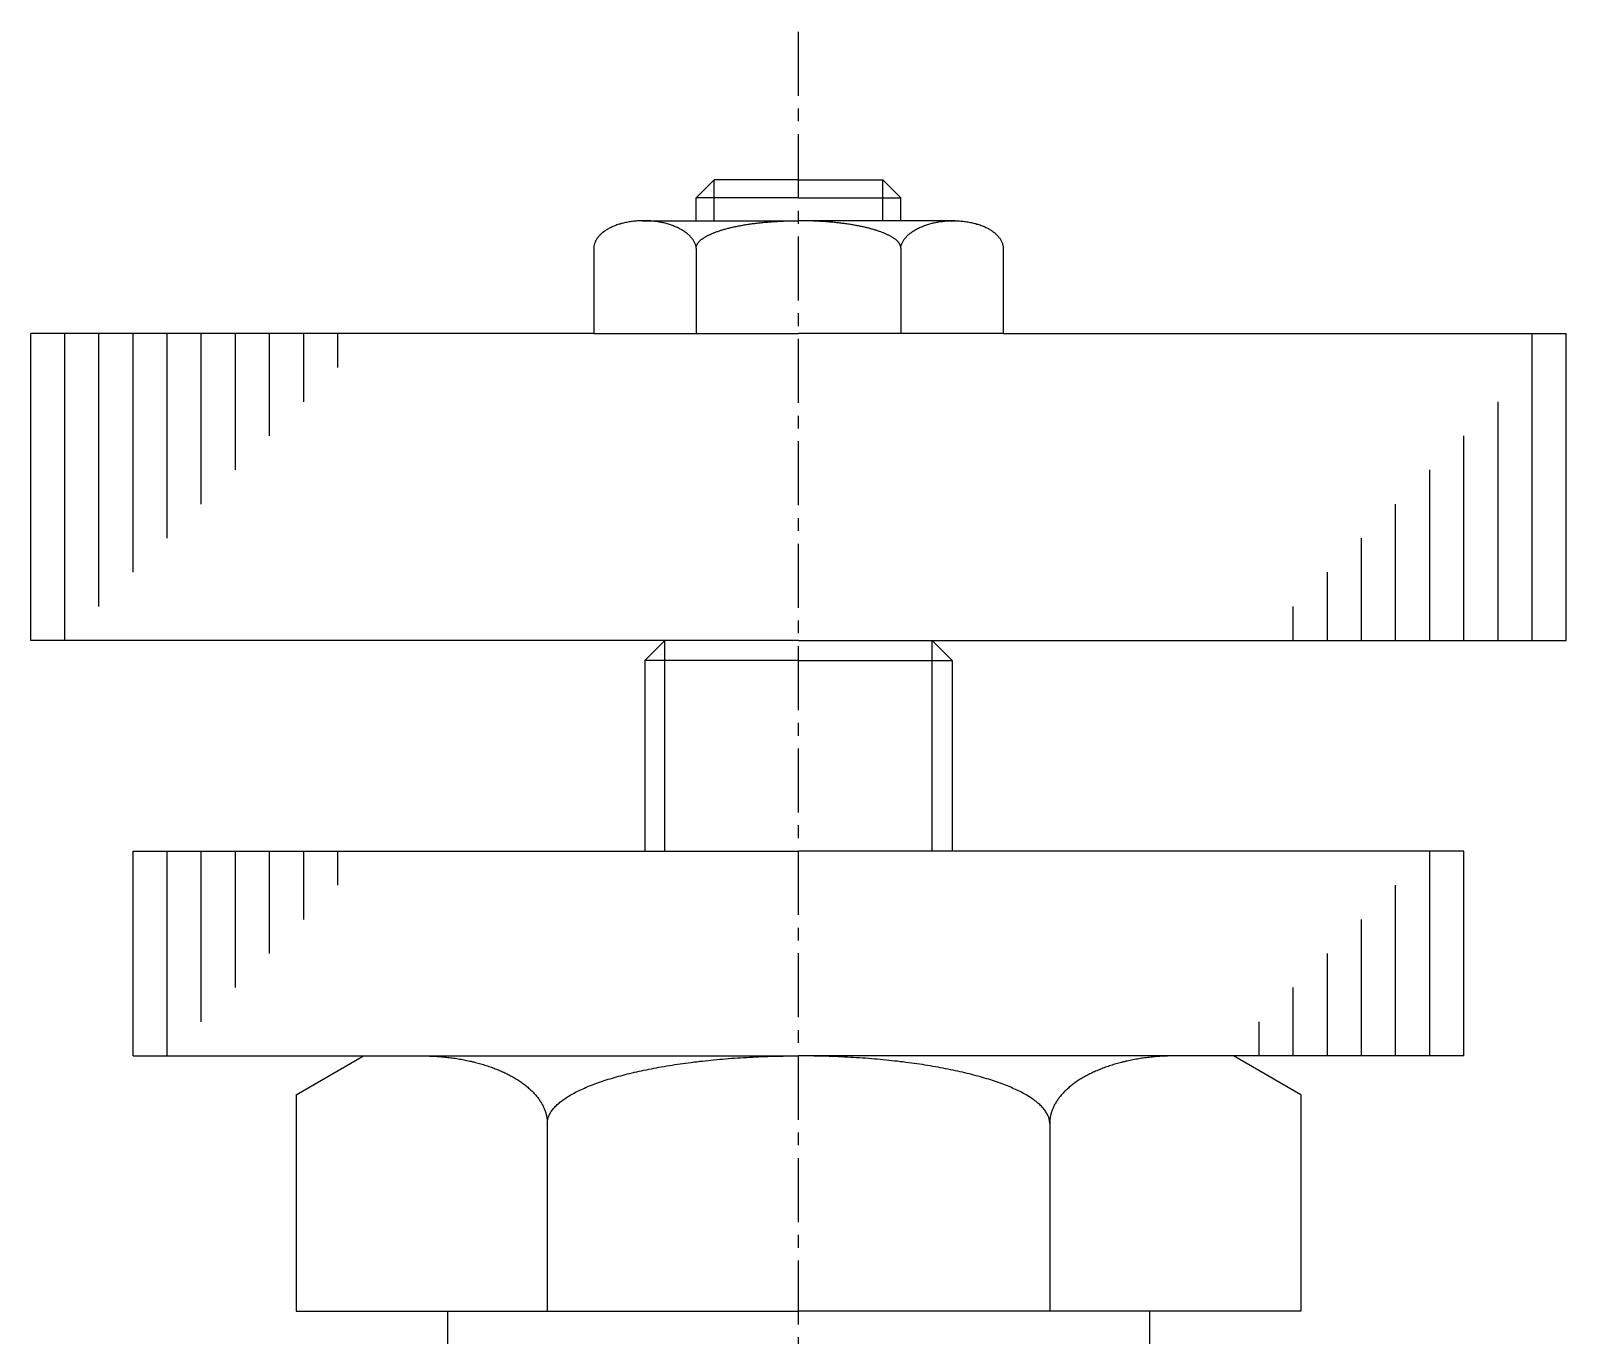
# Model space of a CAD drawing. Extents: x -17.7 to 35.2, y 109.9 to 208.7.
# Drawn here: x -3.68 to 26.32, y 183.21 to 208.69 of the extents above; entities that cross this region are included whole.
import ezdxf

# ---------------------------------------------------------------- set-up
doc = ezdxf.new("R2010")
doc.units = 0
doc.linetypes.add('CENTER', pattern=[2, 1.25, -0.25, 0.25, -0.25])
doc.layers.get('0').update_dxf_attribs({"linetype": 'CONTINUOUS'})
doc.layers.add('CENTER', color=1, linetype='CENTER')

msp = doc.modelspace()

# ---------------------------------------------------------------- linework, layer by layer
at = {"color": 7, "linetype": 'CONTINUOUS'}
for p, q in [((9.672, 205.781), (9.322, 205.431)), ((9.672, 205.781), (9.322, 205.431)), ((11.322, 205.781), (9.672, 205.781)), ((11.322, 205.781), (9.672, 205.781)), ((11.322, 205.781), (12.972, 205.781)), ((11.322, 205.781), (12.972, 205.781)), ((12.972, 205.781), (13.322, 205.431)), ((12.972, 205.781), (13.322, 205.431)), ((11.322, 205.431), (9.322, 205.431)), ((11.322, 205.431), (9.322, 205.431)), ((9.322, 204.981), (9.322, 205.431)), ((9.322, 204.981), (9.322, 205.431)), ((11.322, 205.431), (13.322, 205.431)), ((11.322, 205.431), (13.322, 205.431)), ((13.322, 204.981), (13.322, 205.431)), ((13.322, 204.981), (13.322, 205.431)), ((8.267, 204.981), (11.322, 204.981)), ((8.267, 204.981), (11.322, 204.981)), ((14.377, 204.981), (11.322, 204.981)), ((14.377, 204.981), (11.322, 204.981)), ((7.322, 204.429), (7.322, 202.781)), ((7.322, 204.429), (7.322, 202.781)), ((9.322, 204.443), (9.322, 204.469)), ((9.322, 204.443), (9.322, 204.469)), ((9.322, 204.443), (9.322, 202.781)), ((9.322, 204.443), (9.322, 202.781)), ((13.322, 204.443), (13.322, 204.469)), ((13.322, 204.443), (13.322, 204.469)), ((13.322, 204.443), (13.322, 202.781)), ((13.322, 204.443), (13.322, 202.781)), ((15.322, 204.429), (15.322, 202.781)), ((15.322, 204.429), (15.322, 202.781)), ((-3.678, 196.781), (-3.678, 202.781)), ((7.322, 202.781), (-3.678, 202.781)), ((7.322, 202.781), (11.322, 202.781)), ((15.322, 202.781), (11.322, 202.781)), ((15.322, 202.781), (26.322, 202.781)), ((26.322, 196.781), (26.322, 202.781)), ((11.322, 196.781), (-3.678, 196.781)), ((11.322, 196.781), (-3.678, 196.781)), ((8.712, 196.781), (8.322, 196.391)), ((11.322, 196.781), (8.712, 196.781)), ((11.322, 196.781), (26.322, 196.781)), ((11.322, 196.781), (26.322, 196.781)), ((11.322, 196.781), (13.932, 196.781)), ((13.932, 196.781), (14.322, 196.391)), ((8.322, 196.391), (8.322, 192.669)), ((11.322, 196.391), (8.322, 196.391)), ((11.322, 196.391), (14.322, 196.391)), ((14.322, 196.391), (14.322, 192.669)), ((-1.678, 192.669), (11.322, 192.669)), ((-1.678, 188.669), (-1.678, 192.669)), ((24.322, 192.669), (11.322, 192.669)), ((24.322, 188.669), (24.322, 192.669)), ((-1.678, 188.669), (11.322, 188.669)), ((1.507, 187.91), (2.822, 188.669)), ((24.322, 188.669), (11.322, 188.669)), ((21.137, 187.91), (19.822, 188.669)), ((1.507, 187.91), (1.507, 183.684)), ((21.137, 187.91), (21.137, 183.684)), ((6.414, 187.349), (6.414, 183.684)), ((16.229, 187.349), (16.229, 183.684)), ((1.507, 183.684), (11.322, 183.684)), ((4.464, 183.684), (4.464, 178.684)), ((21.137, 183.684), (11.322, 183.684)), ((18.179, 183.684), (18.179, 178.684))]:
    msp.add_line(p, q, dxfattribs=at)
at = {"color": 3, "linetype": 'CONTINUOUS'}
for p, q in [((9.672, 204.981), (9.672, 205.781)), ((9.672, 204.981), (9.672, 205.781)), ((12.972, 204.981), (12.972, 205.781)), ((12.972, 204.981), (12.972, 205.781)), ((-3.012, 196.781), (-3.012, 202.781)), ((-2.345, 197.447), (-2.345, 202.781)), ((-1.678, 198.114), (-1.678, 202.781)), ((-1.012, 198.781), (-1.012, 202.781)), ((-0.345, 199.447), (-0.345, 202.781)), ((0.322, 200.114), (0.322, 202.781)), ((0.322, 200.114), (0.322, 202.781)), ((0.988, 200.781), (0.988, 202.781)), ((1.655, 201.447), (1.655, 202.781)), ((2.322, 202.114), (2.322, 202.781)), ((25.655, 196.781), (25.655, 202.781)), ((24.988, 196.781), (24.988, 201.447)), ((24.322, 196.781), (24.322, 200.781)), ((23.655, 196.781), (23.655, 200.114)), ((22.988, 196.781), (22.988, 199.447)), ((22.322, 196.781), (22.322, 198.781)), ((22.322, 196.781), (22.322, 198.781)), ((21.655, 196.781), (21.655, 198.114)), ((20.988, 196.781), (20.988, 197.447)), ((8.712, 192.669), (8.712, 196.781)), ((13.932, 192.669), (13.932, 196.781)), ((-1.012, 188.669), (-1.012, 192.669)), ((-0.345, 189.336), (-0.345, 192.669)), ((0.322, 190.003), (0.322, 192.669)), ((0.988, 190.669), (0.988, 192.669)), ((1.655, 191.336), (1.655, 192.669)), ((2.322, 192.003), (2.322, 192.669)), ((23.655, 188.669), (23.655, 192.669)), ((22.988, 188.669), (22.988, 192.003)), ((22.322, 188.669), (22.322, 191.336)), ((21.655, 188.669), (21.655, 190.669)), ((20.988, 188.669), (20.988, 190.003)), ((20.322, 188.669), (20.322, 189.336))]:
    msp.add_line(p, q, dxfattribs=at)
at = {"color": 7, "linetype": 'CONTINUOUS'}
for points in [[(9.323, 204.463, 0), (9.32, 204.476, 0), (9.317, 204.489, 0), (9.313, 204.502, 0), (9.309, 204.516, 0), (9.304, 204.529, 0), (9.299, 204.542, 0), (9.293, 204.555, 0), (9.286, 204.568, 0), (9.279, 204.581, 0), (9.271, 204.593, 0), (9.263, 204.606, 0), (9.254, 204.619, 0), (9.245, 204.631, 0), (9.235, 204.643, 0), (9.225, 204.656, 0), (9.214, 204.668, 0), (9.203, 204.68, 0), (9.191, 204.691, 0), (9.179, 204.703, 0), (9.166, 204.714, 0), (9.153, 204.726, 0), (9.139, 204.737, 0), (9.125, 204.748, 0), (9.11, 204.759, 0), (9.095, 204.769, 0), (9.079, 204.779, 0), (9.063, 204.79, 0), (9.047, 204.8, 0), (9.03, 204.809, 0), (9.013, 204.819, 0), (8.995, 204.828, 0), (8.977, 204.837, 0), (8.959, 204.846, 0), (8.94, 204.855, 0), (8.921, 204.863, 0), (8.902, 204.871, 0), (8.882, 204.879, 0), (8.862, 204.886, 0), (8.842, 204.894, 0), (8.821, 204.901, 0), (8.8, 204.908, 0), (8.779, 204.914, 0), (8.757, 204.92, 0), (8.736, 204.926, 0), (8.714, 204.932, 0), (8.691, 204.937, 0), (8.669, 204.942, 0), (8.646, 204.947, 0), (8.624, 204.951, 0), (8.601, 204.956, 0), (8.578, 204.959, 0), (8.554, 204.963, 0), (8.531, 204.966, 0), (8.508, 204.969, 0), (8.484, 204.972, 0), (8.46, 204.974, 0), (8.437, 204.976, 0), (8.413, 204.978, 0), (8.389, 204.979, 0), (8.365, 204.98, 0), (8.341, 204.981, 0), (8.317, 204.981, 0), (8.293, 204.981, 0), (8.269, 204.981, 0), (8.245, 204.981, 0), (8.222, 204.98, 0), (8.198, 204.979, 0), (8.174, 204.977, 0), (8.15, 204.975, 0), (8.127, 204.973, 0), (8.104, 204.971, 0), (8.08, 204.968, 0), (8.057, 204.965, 0), (8.034, 204.961, 0), (8.011, 204.958, 0), (7.989, 204.954, 0), (7.966, 204.949, 0), (7.944, 204.945, 0), (7.922, 204.94, 0), (7.9, 204.935, 0), (7.879, 204.929, 0), (7.857, 204.924, 0), (7.836, 204.917, 0), (7.815, 204.911, 0), (7.795, 204.905, 0), (7.775, 204.898, 0), (7.755, 204.89, 0), (7.735, 204.883, 0), (7.716, 204.875, 0), (7.697, 204.867, 0), (7.679, 204.859, 0), (7.661, 204.851, 0), (7.643, 204.842, 0), (7.626, 204.833, 0), (7.609, 204.824, 0), (7.592, 204.815, 0), (7.576, 204.805, 0), (7.56, 204.795, 0), (7.545, 204.785, 0), (7.53, 204.775, 0), (7.516, 204.764, 0), (7.502, 204.754, 0), (7.488, 204.743, 0), (7.475, 204.732, 0), (7.463, 204.721, 0), (7.451, 204.709, 0), (7.439, 204.698, 0), (7.428, 204.686, 0), (7.418, 204.674, 0), (7.408, 204.662, 0), (7.398, 204.65, 0), (7.39, 204.638, 0), (7.381, 204.625, 0), (7.373, 204.613, 0), (7.366, 204.6, 0), (7.359, 204.588, 0), (7.353, 204.575, 0), (7.347, 204.562, 0), (7.342, 204.549, 0), (7.338, 204.536, 0), (7.334, 204.523, 0), (7.33, 204.51, 0), (7.327, 204.496, 0), (7.325, 204.483, 0), (7.323, 204.47, 0), (7.322, 204.457, 0), (7.322, 204.443, 0), (7.322, 204.43, 0)], [(9.323, 204.463, 0), (9.32, 204.476, 0), (9.317, 204.489, 0), (9.313, 204.502, 0), (9.309, 204.516, 0), (9.304, 204.529, 0), (9.299, 204.542, 0), (9.293, 204.555, 0), (9.286, 204.568, 0), (9.279, 204.581, 0), (9.271, 204.593, 0), (9.263, 204.606, 0), (9.254, 204.619, 0), (9.245, 204.631, 0), (9.235, 204.643, 0), (9.225, 204.656, 0), (9.214, 204.668, 0), (9.203, 204.68, 0), (9.191, 204.691, 0), (9.179, 204.703, 0), (9.166, 204.714, 0), (9.153, 204.726, 0), (9.139, 204.737, 0), (9.125, 204.748, 0), (9.11, 204.759, 0), (9.095, 204.769, 0), (9.079, 204.779, 0), (9.063, 204.79, 0), (9.047, 204.8, 0), (9.03, 204.809, 0), (9.013, 204.819, 0), (8.995, 204.828, 0), (8.977, 204.837, 0), (8.959, 204.846, 0), (8.94, 204.855, 0), (8.921, 204.863, 0), (8.902, 204.871, 0), (8.882, 204.879, 0), (8.862, 204.886, 0), (8.842, 204.894, 0), (8.821, 204.901, 0), (8.8, 204.908, 0), (8.779, 204.914, 0), (8.757, 204.92, 0), (8.736, 204.926, 0), (8.714, 204.932, 0), (8.691, 204.937, 0), (8.669, 204.942, 0), (8.646, 204.947, 0), (8.624, 204.951, 0), (8.601, 204.956, 0), (8.578, 204.959, 0), (8.554, 204.963, 0), (8.531, 204.966, 0), (8.508, 204.969, 0), (8.484, 204.972, 0), (8.46, 204.974, 0), (8.437, 204.976, 0), (8.413, 204.978, 0), (8.389, 204.979, 0), (8.365, 204.98, 0), (8.341, 204.981, 0), (8.317, 204.981, 0), (8.293, 204.981, 0), (8.269, 204.981, 0), (8.245, 204.981, 0), (8.222, 204.98, 0), (8.198, 204.979, 0), (8.174, 204.977, 0), (8.15, 204.975, 0), (8.127, 204.973, 0), (8.104, 204.971, 0), (8.08, 204.968, 0), (8.057, 204.965, 0), (8.034, 204.961, 0), (8.011, 204.958, 0), (7.989, 204.954, 0), (7.966, 204.949, 0), (7.944, 204.945, 0), (7.922, 204.94, 0), (7.9, 204.935, 0), (7.879, 204.929, 0), (7.857, 204.924, 0), (7.836, 204.917, 0), (7.815, 204.911, 0), (7.795, 204.905, 0), (7.775, 204.898, 0), (7.755, 204.89, 0), (7.735, 204.883, 0), (7.716, 204.875, 0), (7.697, 204.867, 0), (7.679, 204.859, 0), (7.661, 204.851, 0), (7.643, 204.842, 0), (7.626, 204.833, 0), (7.609, 204.824, 0), (7.592, 204.815, 0), (7.576, 204.805, 0), (7.56, 204.795, 0), (7.545, 204.785, 0), (7.53, 204.775, 0), (7.516, 204.764, 0), (7.502, 204.754, 0), (7.488, 204.743, 0), (7.475, 204.732, 0), (7.463, 204.721, 0), (7.451, 204.709, 0), (7.439, 204.698, 0), (7.428, 204.686, 0), (7.418, 204.674, 0), (7.408, 204.662, 0), (7.398, 204.65, 0), (7.39, 204.638, 0), (7.381, 204.625, 0), (7.373, 204.613, 0), (7.366, 204.6, 0), (7.359, 204.588, 0), (7.353, 204.575, 0), (7.347, 204.562, 0), (7.342, 204.549, 0), (7.338, 204.536, 0), (7.334, 204.523, 0), (7.33, 204.51, 0), (7.327, 204.496, 0), (7.325, 204.483, 0), (7.323, 204.47, 0), (7.322, 204.457, 0), (7.322, 204.443, 0), (7.322, 204.43, 0)], [(9.322, 204.443, 0), (9.322, 204.45, 0), (9.322, 204.456, 0), (9.323, 204.463, 0), (9.324, 204.469, 0), (9.325, 204.476, 0), (9.327, 204.483, 0), (9.329, 204.489, 0), (9.331, 204.496, 0), (9.334, 204.502, 0), (9.337, 204.509, 0), (9.34, 204.515, 0), (9.343, 204.522, 0), (9.347, 204.529, 0), (9.351, 204.535, 0), (9.355, 204.542, 0), (9.36, 204.548, 0), (9.365, 204.554, 0), (9.37, 204.561, 0), (9.376, 204.567, 0), (9.382, 204.574, 0), (9.388, 204.58, 0), (9.394, 204.587, 0), (9.401, 204.593, 0), (9.408, 204.599, 0), (9.415, 204.606, 0), (9.423, 204.612, 0), (9.43, 204.618, 0), (9.439, 204.624, 0), (9.447, 204.631, 0), (9.456, 204.637, 0), (9.465, 204.643, 0), (9.474, 204.649, 0), (9.483, 204.655, 0), (9.493, 204.661, 0), (9.503, 204.667, 0), (9.514, 204.673, 0), (9.524, 204.679, 0), (9.535, 204.685, 0), (9.546, 204.691, 0), (9.558, 204.697, 0), (9.57, 204.702, 0), (9.582, 204.708, 0), (9.594, 204.714, 0), (9.606, 204.72, 0), (9.619, 204.725, 0), (9.632, 204.731, 0), (9.645, 204.736, 0), (9.659, 204.742, 0), (9.672, 204.747, 0), (9.687, 204.753, 0), (9.701, 204.758, 0), (9.715, 204.764, 0), (9.73, 204.769, 0), (9.745, 204.774, 0), (9.76, 204.779, 0), (9.776, 204.784, 0), (9.791, 204.789, 0), (9.807, 204.795, 0), (9.823, 204.799, 0), (9.84, 204.804, 0), (9.856, 204.809, 0), (9.873, 204.814, 0), (9.89, 204.819, 0), (9.907, 204.824, 0), (9.925, 204.828, 0), (9.943, 204.833, 0), (9.96, 204.837, 0), (9.979, 204.842, 0), (9.997, 204.846, 0), (10.015, 204.85, 0), (10.034, 204.855, 0), (10.053, 204.859, 0), (10.072, 204.863, 0), (10.091, 204.867, 0), (10.111, 204.871, 0), (10.13, 204.875, 0), (10.15, 204.879, 0), (10.17, 204.883, 0), (10.19, 204.887, 0), (10.211, 204.89, 0), (10.231, 204.894, 0), (10.252, 204.898, 0), (10.272, 204.901, 0), (10.293, 204.905, 0), (10.315, 204.908, 0), (10.336, 204.911, 0), (10.357, 204.914, 0), (10.379, 204.918, 0), (10.401, 204.921, 0), (10.422, 204.924, 0), (10.444, 204.927, 0), (10.467, 204.929, 0), (10.489, 204.932, 0), (10.511, 204.935, 0), (10.534, 204.938, 0), (10.556, 204.94, 0), (10.579, 204.943, 0), (10.602, 204.945, 0), (10.625, 204.947, 0), (10.648, 204.95, 0), (10.671, 204.952, 0), (10.694, 204.954, 0), (10.718, 204.956, 0), (10.741, 204.958, 0), (10.765, 204.96, 0), (10.788, 204.962, 0), (10.812, 204.963, 0), (10.836, 204.965, 0), (10.86, 204.967, 0), (10.883, 204.968, 0), (10.907, 204.969, 0), (10.931, 204.971, 0), (10.956, 204.972, 0), (10.98, 204.973, 0), (11.004, 204.974, 0), (11.028, 204.975, 0), (11.053, 204.976, 0), (11.077, 204.977, 0), (11.101, 204.978, 0), (11.126, 204.979, 0), (11.15, 204.979, 0), (11.175, 204.98, 0), (11.199, 204.98, 0), (11.224, 204.98, 0), (11.248, 204.981, 0), (11.273, 204.981, 0), (11.297, 204.981, 0), (11.322, 204.981, 0)], [(9.322, 204.443, 0), (9.322, 204.45, 0), (9.322, 204.456, 0), (9.323, 204.463, 0), (9.324, 204.469, 0), (9.325, 204.476, 0), (9.327, 204.483, 0), (9.329, 204.489, 0), (9.331, 204.496, 0), (9.334, 204.502, 0), (9.337, 204.509, 0), (9.34, 204.515, 0), (9.343, 204.522, 0), (9.347, 204.529, 0), (9.351, 204.535, 0), (9.355, 204.542, 0), (9.36, 204.548, 0), (9.365, 204.554, 0), (9.37, 204.561, 0), (9.376, 204.567, 0), (9.382, 204.574, 0), (9.388, 204.58, 0), (9.394, 204.587, 0), (9.401, 204.593, 0), (9.408, 204.599, 0), (9.415, 204.606, 0), (9.423, 204.612, 0), (9.43, 204.618, 0), (9.439, 204.624, 0), (9.447, 204.631, 0), (9.456, 204.637, 0), (9.465, 204.643, 0), (9.474, 204.649, 0), (9.483, 204.655, 0), (9.493, 204.661, 0), (9.503, 204.667, 0), (9.514, 204.673, 0), (9.524, 204.679, 0), (9.535, 204.685, 0), (9.546, 204.691, 0), (9.558, 204.697, 0), (9.57, 204.702, 0), (9.582, 204.708, 0), (9.594, 204.714, 0), (9.606, 204.72, 0), (9.619, 204.725, 0), (9.632, 204.731, 0), (9.645, 204.736, 0), (9.659, 204.742, 0), (9.672, 204.747, 0), (9.687, 204.753, 0), (9.701, 204.758, 0), (9.715, 204.764, 0), (9.73, 204.769, 0), (9.745, 204.774, 0), (9.76, 204.779, 0), (9.776, 204.784, 0), (9.791, 204.789, 0), (9.807, 204.795, 0), (9.823, 204.799, 0), (9.84, 204.804, 0), (9.856, 204.809, 0), (9.873, 204.814, 0), (9.89, 204.819, 0), (9.907, 204.824, 0), (9.925, 204.828, 0), (9.943, 204.833, 0), (9.96, 204.837, 0), (9.979, 204.842, 0), (9.997, 204.846, 0), (10.015, 204.85, 0), (10.034, 204.855, 0), (10.053, 204.859, 0), (10.072, 204.863, 0), (10.091, 204.867, 0), (10.111, 204.871, 0), (10.13, 204.875, 0), (10.15, 204.879, 0), (10.17, 204.883, 0), (10.19, 204.887, 0), (10.211, 204.89, 0), (10.231, 204.894, 0), (10.252, 204.898, 0), (10.272, 204.901, 0), (10.293, 204.905, 0), (10.315, 204.908, 0), (10.336, 204.911, 0), (10.357, 204.914, 0), (10.379, 204.918, 0), (10.401, 204.921, 0), (10.422, 204.924, 0), (10.444, 204.927, 0), (10.467, 204.929, 0), (10.489, 204.932, 0), (10.511, 204.935, 0), (10.534, 204.938, 0), (10.556, 204.94, 0), (10.579, 204.943, 0), (10.602, 204.945, 0), (10.625, 204.947, 0), (10.648, 204.95, 0), (10.671, 204.952, 0), (10.694, 204.954, 0), (10.718, 204.956, 0), (10.741, 204.958, 0), (10.765, 204.96, 0), (10.788, 204.962, 0), (10.812, 204.963, 0), (10.836, 204.965, 0), (10.86, 204.967, 0), (10.883, 204.968, 0), (10.907, 204.969, 0), (10.931, 204.971, 0), (10.956, 204.972, 0), (10.98, 204.973, 0), (11.004, 204.974, 0), (11.028, 204.975, 0), (11.053, 204.976, 0), (11.077, 204.977, 0), (11.101, 204.978, 0), (11.126, 204.979, 0), (11.15, 204.979, 0), (11.175, 204.98, 0), (11.199, 204.98, 0), (11.224, 204.98, 0), (11.248, 204.981, 0), (11.273, 204.981, 0), (11.297, 204.981, 0), (11.322, 204.981, 0)], [(13.322, 204.443, 0), (13.322, 204.45, 0), (13.321, 204.456, 0), (13.32, 204.463, 0), (13.319, 204.469, 0), (13.318, 204.476, 0), (13.316, 204.483, 0), (13.314, 204.489, 0), (13.312, 204.496, 0), (13.309, 204.502, 0), (13.307, 204.509, 0), (13.303, 204.515, 0), (13.3, 204.522, 0), (13.296, 204.529, 0), (13.292, 204.535, 0), (13.288, 204.542, 0), (13.283, 204.548, 0), (13.278, 204.554, 0), (13.273, 204.561, 0), (13.268, 204.567, 0), (13.262, 204.574, 0), (13.256, 204.58, 0), (13.249, 204.587, 0), (13.243, 204.593, 0), (13.236, 204.599, 0), (13.228, 204.606, 0), (13.221, 204.612, 0), (13.213, 204.618, 0), (13.205, 204.624, 0), (13.196, 204.631, 0), (13.188, 204.637, 0), (13.179, 204.643, 0), (13.169, 204.649, 0), (13.16, 204.655, 0), (13.15, 204.661, 0), (13.14, 204.667, 0), (13.13, 204.673, 0), (13.119, 204.679, 0), (13.108, 204.685, 0), (13.097, 204.691, 0), (13.086, 204.697, 0), (13.074, 204.702, 0), (13.062, 204.708, 0), (13.05, 204.714, 0), (13.037, 204.72, 0), (13.024, 204.725, 0), (13.011, 204.731, 0), (12.998, 204.736, 0), (12.985, 204.742, 0), (12.971, 204.747, 0), (12.957, 204.753, 0), (12.943, 204.758, 0), (12.928, 204.764, 0), (12.913, 204.769, 0), (12.898, 204.774, 0), (12.883, 204.779, 0), (12.868, 204.784, 0), (12.852, 204.789, 0), (12.836, 204.795, 0), (12.82, 204.799, 0), (12.804, 204.804, 0), (12.787, 204.809, 0), (12.77, 204.814, 0), (12.753, 204.819, 0), (12.736, 204.824, 0), (12.718, 204.828, 0), (12.701, 204.833, 0), (12.683, 204.837, 0), (12.665, 204.842, 0), (12.647, 204.846, 0), (12.628, 204.85, 0), (12.609, 204.855, 0), (12.59, 204.859, 0), (12.571, 204.863, 0), (12.552, 204.867, 0), (12.533, 204.871, 0), (12.513, 204.875, 0), (12.493, 204.879, 0), (12.473, 204.883, 0), (12.453, 204.887, 0), (12.433, 204.89, 0), (12.412, 204.894, 0), (12.392, 204.898, 0), (12.371, 204.901, 0), (12.35, 204.905, 0), (12.329, 204.908, 0), (12.307, 204.911, 0), (12.286, 204.914, 0), (12.264, 204.918, 0), (12.243, 204.921, 0), (12.221, 204.924, 0), (12.199, 204.927, 0), (12.177, 204.929, 0), (12.155, 204.932, 0), (12.132, 204.935, 0), (12.11, 204.938, 0), (12.087, 204.94, 0), (12.064, 204.943, 0), (12.041, 204.945, 0), (12.019, 204.947, 0), (11.995, 204.95, 0), (11.972, 204.952, 0), (11.949, 204.954, 0), (11.926, 204.956, 0), (11.902, 204.958, 0), (11.879, 204.96, 0), (11.855, 204.962, 0), (11.831, 204.963, 0), (11.808, 204.965, 0), (11.784, 204.967, 0), (11.76, 204.968, 0), (11.736, 204.969, 0), (11.712, 204.971, 0), (11.688, 204.972, 0), (11.664, 204.973, 0), (11.639, 204.974, 0), (11.615, 204.975, 0), (11.591, 204.976, 0), (11.566, 204.977, 0), (11.542, 204.978, 0), (11.518, 204.979, 0), (11.493, 204.979, 0), (11.469, 204.98, 0), (11.444, 204.98, 0), (11.42, 204.98, 0), (11.395, 204.981, 0), (11.371, 204.981, 0), (11.346, 204.981, 0), (11.322, 204.981, 0)], [(13.322, 204.443, 0), (13.322, 204.45, 0), (13.321, 204.456, 0), (13.32, 204.463, 0), (13.319, 204.469, 0), (13.318, 204.476, 0), (13.316, 204.483, 0), (13.314, 204.489, 0), (13.312, 204.496, 0), (13.309, 204.502, 0), (13.307, 204.509, 0), (13.303, 204.515, 0), (13.3, 204.522, 0), (13.296, 204.529, 0), (13.292, 204.535, 0), (13.288, 204.542, 0), (13.283, 204.548, 0), (13.278, 204.554, 0), (13.273, 204.561, 0), (13.268, 204.567, 0), (13.262, 204.574, 0), (13.256, 204.58, 0), (13.249, 204.587, 0), (13.243, 204.593, 0), (13.236, 204.599, 0), (13.228, 204.606, 0), (13.221, 204.612, 0), (13.213, 204.618, 0), (13.205, 204.624, 0), (13.196, 204.631, 0), (13.188, 204.637, 0), (13.179, 204.643, 0), (13.169, 204.649, 0), (13.16, 204.655, 0), (13.15, 204.661, 0), (13.14, 204.667, 0), (13.13, 204.673, 0), (13.119, 204.679, 0), (13.108, 204.685, 0), (13.097, 204.691, 0), (13.086, 204.697, 0), (13.074, 204.702, 0), (13.062, 204.708, 0), (13.05, 204.714, 0), (13.037, 204.72, 0), (13.024, 204.725, 0), (13.011, 204.731, 0), (12.998, 204.736, 0), (12.985, 204.742, 0), (12.971, 204.747, 0), (12.957, 204.753, 0), (12.943, 204.758, 0), (12.928, 204.764, 0), (12.913, 204.769, 0), (12.898, 204.774, 0), (12.883, 204.779, 0), (12.868, 204.784, 0), (12.852, 204.789, 0), (12.836, 204.795, 0), (12.82, 204.799, 0), (12.804, 204.804, 0), (12.787, 204.809, 0), (12.77, 204.814, 0), (12.753, 204.819, 0), (12.736, 204.824, 0), (12.718, 204.828, 0), (12.701, 204.833, 0), (12.683, 204.837, 0), (12.665, 204.842, 0), (12.647, 204.846, 0), (12.628, 204.85, 0), (12.609, 204.855, 0), (12.59, 204.859, 0), (12.571, 204.863, 0), (12.552, 204.867, 0), (12.533, 204.871, 0), (12.513, 204.875, 0), (12.493, 204.879, 0), (12.473, 204.883, 0), (12.453, 204.887, 0), (12.433, 204.89, 0), (12.412, 204.894, 0), (12.392, 204.898, 0), (12.371, 204.901, 0), (12.35, 204.905, 0), (12.329, 204.908, 0), (12.307, 204.911, 0), (12.286, 204.914, 0), (12.264, 204.918, 0), (12.243, 204.921, 0), (12.221, 204.924, 0), (12.199, 204.927, 0), (12.177, 204.929, 0), (12.155, 204.932, 0), (12.132, 204.935, 0), (12.11, 204.938, 0), (12.087, 204.94, 0), (12.064, 204.943, 0), (12.041, 204.945, 0), (12.019, 204.947, 0), (11.995, 204.95, 0), (11.972, 204.952, 0), (11.949, 204.954, 0), (11.926, 204.956, 0), (11.902, 204.958, 0), (11.879, 204.96, 0), (11.855, 204.962, 0), (11.831, 204.963, 0), (11.808, 204.965, 0), (11.784, 204.967, 0), (11.76, 204.968, 0), (11.736, 204.969, 0), (11.712, 204.971, 0), (11.688, 204.972, 0), (11.664, 204.973, 0), (11.639, 204.974, 0), (11.615, 204.975, 0), (11.591, 204.976, 0), (11.566, 204.977, 0), (11.542, 204.978, 0), (11.518, 204.979, 0), (11.493, 204.979, 0), (11.469, 204.98, 0), (11.444, 204.98, 0), (11.42, 204.98, 0), (11.395, 204.981, 0), (11.371, 204.981, 0), (11.346, 204.981, 0), (11.322, 204.981, 0)], [(13.32, 204.463, 0), (13.323, 204.476, 0), (13.326, 204.489, 0), (13.33, 204.502, 0), (13.334, 204.516, 0), (13.339, 204.529, 0), (13.345, 204.542, 0), (13.351, 204.555, 0), (13.357, 204.568, 0), (13.364, 204.581, 0), (13.372, 204.593, 0), (13.38, 204.606, 0), (13.389, 204.619, 0), (13.398, 204.631, 0), (13.408, 204.643, 0), (13.418, 204.656, 0), (13.429, 204.668, 0), (13.44, 204.68, 0), (13.452, 204.691, 0), (13.465, 204.703, 0), (13.477, 204.714, 0), (13.491, 204.726, 0), (13.504, 204.737, 0), (13.519, 204.748, 0), (13.533, 204.759, 0), (13.548, 204.769, 0), (13.564, 204.779, 0), (13.58, 204.79, 0), (13.596, 204.8, 0), (13.613, 204.809, 0), (13.63, 204.819, 0), (13.648, 204.828, 0), (13.666, 204.837, 0), (13.684, 204.846, 0), (13.703, 204.855, 0), (13.722, 204.863, 0), (13.742, 204.871, 0), (13.761, 204.879, 0), (13.781, 204.886, 0), (13.802, 204.894, 0), (13.822, 204.901, 0), (13.843, 204.908, 0), (13.865, 204.914, 0), (13.886, 204.92, 0), (13.908, 204.926, 0), (13.93, 204.932, 0), (13.952, 204.937, 0), (13.974, 204.942, 0), (13.997, 204.947, 0), (14.02, 204.951, 0), (14.043, 204.956, 0), (14.066, 204.959, 0), (14.089, 204.963, 0), (14.112, 204.966, 0), (14.136, 204.969, 0), (14.159, 204.972, 0), (14.183, 204.974, 0), (14.207, 204.976, 0), (14.231, 204.978, 0), (14.254, 204.979, 0), (14.278, 204.98, 0), (14.302, 204.981, 0), (14.326, 204.981, 0), (14.35, 204.981, 0), (14.374, 204.981, 0), (14.398, 204.981, 0), (14.422, 204.98, 0), (14.446, 204.979, 0), (14.469, 204.977, 0), (14.493, 204.975, 0), (14.516, 204.973, 0), (14.54, 204.971, 0), (14.563, 204.968, 0), (14.586, 204.965, 0), (14.609, 204.961, 0), (14.632, 204.958, 0), (14.655, 204.954, 0), (14.677, 204.949, 0), (14.699, 204.945, 0), (14.721, 204.94, 0), (14.743, 204.935, 0), (14.765, 204.929, 0), (14.786, 204.924, 0), (14.807, 204.917, 0), (14.828, 204.911, 0), (14.848, 204.905, 0), (14.869, 204.898, 0), (14.888, 204.89, 0), (14.908, 204.883, 0), (14.927, 204.875, 0), (14.946, 204.867, 0), (14.965, 204.859, 0), (14.983, 204.851, 0), (15, 204.842, 0), (15.018, 204.833, 0), (15.035, 204.824, 0), (15.051, 204.815, 0), (15.067, 204.805, 0), (15.083, 204.795, 0), (15.098, 204.785, 0), (15.113, 204.775, 0), (15.128, 204.764, 0), (15.142, 204.754, 0), (15.155, 204.743, 0), (15.168, 204.732, 0), (15.18, 204.721, 0), (15.192, 204.709, 0), (15.204, 204.698, 0), (15.215, 204.686, 0), (15.225, 204.674, 0), (15.235, 204.662, 0), (15.245, 204.65, 0), (15.254, 204.638, 0), (15.262, 204.625, 0), (15.27, 204.613, 0), (15.277, 204.6, 0), (15.284, 204.588, 0), (15.29, 204.575, 0), (15.296, 204.562, 0), (15.301, 204.549, 0), (15.306, 204.536, 0), (15.31, 204.523, 0), (15.313, 204.51, 0), (15.316, 204.496, 0), (15.318, 204.483, 0), (15.32, 204.47, 0), (15.321, 204.457, 0), (15.322, 204.443, 0), (15.322, 204.43, 0)], [(13.32, 204.463, 0), (13.323, 204.476, 0), (13.326, 204.489, 0), (13.33, 204.502, 0), (13.334, 204.516, 0), (13.339, 204.529, 0), (13.345, 204.542, 0), (13.351, 204.555, 0), (13.357, 204.568, 0), (13.364, 204.581, 0), (13.372, 204.593, 0), (13.38, 204.606, 0), (13.389, 204.619, 0), (13.398, 204.631, 0), (13.408, 204.643, 0), (13.418, 204.656, 0), (13.429, 204.668, 0), (13.44, 204.68, 0), (13.452, 204.691, 0), (13.465, 204.703, 0), (13.477, 204.714, 0), (13.491, 204.726, 0), (13.504, 204.737, 0), (13.519, 204.748, 0), (13.533, 204.759, 0), (13.548, 204.769, 0), (13.564, 204.779, 0), (13.58, 204.79, 0), (13.596, 204.8, 0), (13.613, 204.809, 0), (13.63, 204.819, 0), (13.648, 204.828, 0), (13.666, 204.837, 0), (13.684, 204.846, 0), (13.703, 204.855, 0), (13.722, 204.863, 0), (13.742, 204.871, 0), (13.761, 204.879, 0), (13.781, 204.886, 0), (13.802, 204.894, 0), (13.822, 204.901, 0), (13.843, 204.908, 0), (13.865, 204.914, 0), (13.886, 204.92, 0), (13.908, 204.926, 0), (13.93, 204.932, 0), (13.952, 204.937, 0), (13.974, 204.942, 0), (13.997, 204.947, 0), (14.02, 204.951, 0), (14.043, 204.956, 0), (14.066, 204.959, 0), (14.089, 204.963, 0), (14.112, 204.966, 0), (14.136, 204.969, 0), (14.159, 204.972, 0), (14.183, 204.974, 0), (14.207, 204.976, 0), (14.231, 204.978, 0), (14.254, 204.979, 0), (14.278, 204.98, 0), (14.302, 204.981, 0), (14.326, 204.981, 0), (14.35, 204.981, 0), (14.374, 204.981, 0), (14.398, 204.981, 0), (14.422, 204.98, 0), (14.446, 204.979, 0), (14.469, 204.977, 0), (14.493, 204.975, 0), (14.516, 204.973, 0), (14.54, 204.971, 0), (14.563, 204.968, 0), (14.586, 204.965, 0), (14.609, 204.961, 0), (14.632, 204.958, 0), (14.655, 204.954, 0), (14.677, 204.949, 0), (14.699, 204.945, 0), (14.721, 204.94, 0), (14.743, 204.935, 0), (14.765, 204.929, 0), (14.786, 204.924, 0), (14.807, 204.917, 0), (14.828, 204.911, 0), (14.848, 204.905, 0), (14.869, 204.898, 0), (14.888, 204.89, 0), (14.908, 204.883, 0), (14.927, 204.875, 0), (14.946, 204.867, 0), (14.965, 204.859, 0), (14.983, 204.851, 0), (15, 204.842, 0), (15.018, 204.833, 0), (15.035, 204.824, 0), (15.051, 204.815, 0), (15.067, 204.805, 0), (15.083, 204.795, 0), (15.098, 204.785, 0), (15.113, 204.775, 0), (15.128, 204.764, 0), (15.142, 204.754, 0), (15.155, 204.743, 0), (15.168, 204.732, 0), (15.18, 204.721, 0), (15.192, 204.709, 0), (15.204, 204.698, 0), (15.215, 204.686, 0), (15.225, 204.674, 0), (15.235, 204.662, 0), (15.245, 204.65, 0), (15.254, 204.638, 0), (15.262, 204.625, 0), (15.27, 204.613, 0), (15.277, 204.6, 0), (15.284, 204.588, 0), (15.29, 204.575, 0), (15.296, 204.562, 0), (15.301, 204.549, 0), (15.306, 204.536, 0), (15.31, 204.523, 0), (15.313, 204.51, 0), (15.316, 204.496, 0), (15.318, 204.483, 0), (15.32, 204.47, 0), (15.321, 204.457, 0), (15.322, 204.443, 0), (15.322, 204.43, 0)], [(3.96, 188.67, 0), (3.991, 188.67, 0), (4.021, 188.669, 0), (4.051, 188.669, 0), (4.081, 188.668, 0), (4.111, 188.667, 0), (4.141, 188.666, 0), (4.171, 188.665, 0), (4.201, 188.663, 0), (4.231, 188.662, 0), (4.261, 188.66, 0), (4.291, 188.658, 0), (4.32, 188.655, 0), (4.35, 188.653, 0), (4.38, 188.65, 0), (4.41, 188.647, 0), (4.439, 188.644, 0), (4.469, 188.641, 0), (4.498, 188.638, 0), (4.527, 188.634, 0), (4.557, 188.63, 0), (4.586, 188.626, 0), (4.615, 188.622, 0), (4.644, 188.617, 0), (4.673, 188.613, 0), (4.702, 188.608, 0), (4.73, 188.603, 0), (4.759, 188.598, 0), (4.787, 188.592, 0), (4.815, 188.587, 0), (4.844, 188.581, 0), (4.872, 188.575, 0), (4.899, 188.569, 0), (4.927, 188.563, 0), (4.955, 188.556, 0), (4.982, 188.55, 0), (5.01, 188.543, 0), (5.037, 188.536, 0), (5.064, 188.529, 0), (5.091, 188.521, 0), (5.117, 188.514, 0), (5.144, 188.506, 0), (5.17, 188.498, 0), (5.196, 188.49, 0), (5.222, 188.482, 0), (5.248, 188.473, 0), (5.273, 188.465, 0), (5.299, 188.456, 0), (5.324, 188.447, 0), (5.349, 188.438, 0), (5.373, 188.429, 0), (5.398, 188.419, 0), (5.422, 188.41, 0), (5.446, 188.4, 0), (5.47, 188.39, 0), (5.494, 188.38, 0), (5.517, 188.37, 0), (5.54, 188.36, 0), (5.563, 188.349, 0), (5.586, 188.338, 0), (5.608, 188.328, 0), (5.63, 188.317, 0), (5.652, 188.306, 0), (5.674, 188.294, 0), (5.696, 188.283, 0), (5.717, 188.271, 0), (5.738, 188.26, 0), (5.758, 188.248, 0), (5.779, 188.236, 0), (5.799, 188.224, 0), (5.818, 188.212, 0), (5.838, 188.199, 0), (5.857, 188.187, 0), (5.876, 188.174, 0), (5.895, 188.162, 0), (5.913, 188.149, 0), (5.931, 188.136, 0), (5.949, 188.123, 0), (5.967, 188.11, 0), (5.984, 188.096, 0), (6.001, 188.083, 0), (6.017, 188.069, 0), (6.034, 188.056, 0), (6.049, 188.042, 0), (6.065, 188.028, 0), (6.08, 188.014, 0), (6.095, 188, 0), (6.11, 187.986, 0), (6.124, 187.972, 0), (6.138, 187.958, 0), (6.152, 187.943, 0), (6.166, 187.929, 0), (6.179, 187.914, 0), (6.191, 187.899, 0), (6.204, 187.885, 0), (6.216, 187.87, 0), (6.227, 187.855, 0), (6.239, 187.84, 0), (6.25, 187.825, 0), (6.26, 187.81, 0), (6.271, 187.794, 0), (6.281, 187.779, 0), (6.29, 187.764, 0), (6.3, 187.748, 0), (6.309, 187.733, 0), (6.317, 187.717, 0), (6.325, 187.702, 0), (6.333, 187.686, 0), (6.341, 187.67, 0), (6.348, 187.655, 0), (6.355, 187.639, 0), (6.361, 187.623, 0), (6.367, 187.607, 0), (6.373, 187.591, 0), (6.378, 187.575, 0), (6.383, 187.559, 0), (6.388, 187.543, 0), (6.392, 187.527, 0), (6.396, 187.511, 0), (6.399, 187.495, 0), (6.402, 187.479, 0), (6.405, 187.463, 0), (6.408, 187.447, 0), (6.41, 187.431, 0), (6.411, 187.414, 0), (6.413, 187.398, 0), (6.413, 187.382, 0), (6.414, 187.366, 0), (6.414, 187.35, 0)], [(6.414, 187.35, 0), (6.415, 187.366, 0), (6.416, 187.382, 0), (6.418, 187.398, 0), (6.42, 187.414, 0), (6.423, 187.431, 0), (6.427, 187.447, 0), (6.432, 187.463, 0), (6.438, 187.479, 0), (6.444, 187.495, 0), (6.451, 187.511, 0), (6.459, 187.527, 0), (6.467, 187.543, 0), (6.477, 187.559, 0), (6.486, 187.575, 0), (6.497, 187.591, 0), (6.508, 187.607, 0), (6.521, 187.623, 0), (6.533, 187.639, 0), (6.547, 187.655, 0), (6.561, 187.67, 0), (6.576, 187.686, 0), (6.592, 187.702, 0), (6.608, 187.717, 0), (6.626, 187.733, 0), (6.643, 187.748, 0), (6.662, 187.764, 0), (6.681, 187.779, 0), (6.701, 187.794, 0), (6.722, 187.81, 0), (6.743, 187.825, 0), (6.765, 187.84, 0), (6.788, 187.855, 0), (6.811, 187.87, 0), (6.835, 187.885, 0), (6.86, 187.899, 0), (6.885, 187.914, 0), (6.911, 187.929, 0), (6.938, 187.943, 0), (6.966, 187.958, 0), (6.994, 187.972, 0), (7.022, 187.986, 0), (7.052, 188, 0), (7.082, 188.014, 0), (7.112, 188.028, 0), (7.144, 188.042, 0), (7.176, 188.056, 0), (7.208, 188.069, 0), (7.241, 188.083, 0), (7.275, 188.096, 0), (7.309, 188.11, 0), (7.344, 188.123, 0), (7.38, 188.136, 0), (7.416, 188.149, 0), (7.453, 188.162, 0), (7.49, 188.174, 0), (7.528, 188.187, 0), (7.567, 188.199, 0), (7.606, 188.212, 0), (7.645, 188.224, 0), (7.685, 188.236, 0), (7.726, 188.248, 0), (7.767, 188.26, 0), (7.809, 188.271, 0), (7.852, 188.283, 0), (7.894, 188.294, 0), (7.938, 188.306, 0), (7.982, 188.317, 0), (8.026, 188.328, 0), (8.071, 188.338, 0), (8.116, 188.349, 0), (8.162, 188.36, 0), (8.208, 188.37, 0), (8.255, 188.38, 0), (8.302, 188.39, 0), (8.35, 188.4, 0), (8.398, 188.41, 0), (8.447, 188.419, 0), (8.496, 188.429, 0), (8.545, 188.438, 0), (8.595, 188.447, 0), (8.646, 188.456, 0), (8.696, 188.465, 0), (8.747, 188.473, 0), (8.799, 188.482, 0), (8.851, 188.49, 0), (8.903, 188.498, 0), (8.955, 188.506, 0), (9.008, 188.514, 0), (9.062, 188.521, 0), (9.115, 188.529, 0), (9.169, 188.536, 0), (9.223, 188.543, 0), (9.278, 188.55, 0), (9.333, 188.556, 0), (9.388, 188.563, 0), (9.444, 188.569, 0), (9.499, 188.575, 0), (9.556, 188.581, 0), (9.612, 188.587, 0), (9.668, 188.592, 0), (9.725, 188.598, 0), (9.782, 188.603, 0), (9.84, 188.608, 0), (9.897, 188.613, 0), (9.955, 188.617, 0), (10.013, 188.622, 0), (10.071, 188.626, 0), (10.129, 188.63, 0), (10.188, 188.634, 0), (10.246, 188.638, 0), (10.305, 188.641, 0), (10.364, 188.644, 0), (10.423, 188.647, 0), (10.483, 188.65, 0), (10.542, 188.653, 0), (10.602, 188.655, 0), (10.661, 188.658, 0), (10.721, 188.66, 0), (10.781, 188.662, 0), (10.841, 188.663, 0), (10.901, 188.665, 0), (10.961, 188.666, 0), (11.021, 188.667, 0), (11.081, 188.668, 0), (11.141, 188.669, 0), (11.201, 188.669, 0), (11.261, 188.67, 0), (11.322, 188.67, 0)], [(16.229, 187.35, 0), (16.229, 187.366, 0), (16.228, 187.382, 0), (16.226, 187.398, 0), (16.223, 187.414, 0), (16.22, 187.431, 0), (16.216, 187.447, 0), (16.211, 187.463, 0), (16.206, 187.479, 0), (16.199, 187.495, 0), (16.192, 187.511, 0), (16.185, 187.527, 0), (16.176, 187.543, 0), (16.167, 187.559, 0), (16.157, 187.575, 0), (16.146, 187.591, 0), (16.135, 187.607, 0), (16.123, 187.623, 0), (16.11, 187.639, 0), (16.096, 187.655, 0), (16.082, 187.67, 0), (16.067, 187.686, 0), (16.051, 187.702, 0), (16.035, 187.717, 0), (16.018, 187.733, 0), (16, 187.748, 0), (15.981, 187.764, 0), (15.962, 187.779, 0), (15.942, 187.794, 0), (15.922, 187.81, 0), (15.9, 187.825, 0), (15.878, 187.84, 0), (15.856, 187.855, 0), (15.832, 187.87, 0), (15.808, 187.885, 0), (15.783, 187.899, 0), (15.758, 187.914, 0), (15.732, 187.929, 0), (15.705, 187.943, 0), (15.678, 187.958, 0), (15.65, 187.972, 0), (15.621, 187.986, 0), (15.592, 188, 0), (15.562, 188.014, 0), (15.531, 188.028, 0), (15.5, 188.042, 0), (15.468, 188.056, 0), (15.435, 188.069, 0), (15.402, 188.083, 0), (15.368, 188.096, 0), (15.334, 188.11, 0), (15.299, 188.123, 0), (15.263, 188.136, 0), (15.227, 188.149, 0), (15.19, 188.162, 0), (15.153, 188.174, 0), (15.115, 188.187, 0), (15.077, 188.199, 0), (15.038, 188.212, 0), (14.998, 188.224, 0), (14.958, 188.236, 0), (14.917, 188.248, 0), (14.876, 188.26, 0), (14.834, 188.271, 0), (14.792, 188.283, 0), (14.749, 188.294, 0), (14.706, 188.306, 0), (14.662, 188.317, 0), (14.617, 188.328, 0), (14.572, 188.338, 0), (14.527, 188.349, 0), (14.481, 188.36, 0), (14.435, 188.37, 0), (14.388, 188.38, 0), (14.341, 188.39, 0), (14.293, 188.4, 0), (14.245, 188.41, 0), (14.196, 188.419, 0), (14.147, 188.429, 0), (14.098, 188.438, 0), (14.048, 188.447, 0), (13.998, 188.456, 0), (13.947, 188.465, 0), (13.896, 188.473, 0), (13.845, 188.482, 0), (13.793, 188.49, 0), (13.741, 188.498, 0), (13.688, 188.506, 0), (13.635, 188.514, 0), (13.582, 188.521, 0), (13.528, 188.529, 0), (13.474, 188.536, 0), (13.42, 188.543, 0), (13.365, 188.55, 0), (13.31, 188.556, 0), (13.255, 188.563, 0), (13.2, 188.569, 0), (13.144, 188.575, 0), (13.088, 188.581, 0), (13.032, 188.587, 0), (12.975, 188.592, 0), (12.918, 188.598, 0), (12.861, 188.603, 0), (12.804, 188.608, 0), (12.746, 188.613, 0), (12.689, 188.617, 0), (12.631, 188.622, 0), (12.572, 188.626, 0), (12.514, 188.63, 0), (12.456, 188.634, 0), (12.397, 188.638, 0), (12.338, 188.641, 0), (12.279, 188.644, 0), (12.22, 188.647, 0), (12.161, 188.65, 0), (12.101, 188.653, 0), (12.042, 188.655, 0), (11.982, 188.658, 0), (11.922, 188.66, 0), (11.863, 188.662, 0), (11.803, 188.663, 0), (11.743, 188.665, 0), (11.683, 188.666, 0), (11.623, 188.667, 0), (11.562, 188.668, 0), (11.502, 188.669, 0), (11.442, 188.669, 0), (11.382, 188.67, 0), (11.322, 188.67, 0)], [(18.683, 188.67, 0), (18.653, 188.67, 0), (18.623, 188.669, 0), (18.593, 188.669, 0), (18.562, 188.668, 0), (18.532, 188.667, 0), (18.502, 188.666, 0), (18.472, 188.665, 0), (18.442, 188.663, 0), (18.412, 188.662, 0), (18.383, 188.66, 0), (18.353, 188.658, 0), (18.323, 188.655, 0), (18.293, 188.653, 0), (18.263, 188.65, 0), (18.234, 188.647, 0), (18.204, 188.644, 0), (18.175, 188.641, 0), (18.145, 188.638, 0), (18.116, 188.634, 0), (18.087, 188.63, 0), (18.058, 188.626, 0), (18.028, 188.622, 0), (17.999, 188.617, 0), (17.971, 188.613, 0), (17.942, 188.608, 0), (17.913, 188.603, 0), (17.885, 188.598, 0), (17.856, 188.592, 0), (17.828, 188.587, 0), (17.8, 188.581, 0), (17.772, 188.575, 0), (17.744, 188.569, 0), (17.716, 188.563, 0), (17.689, 188.556, 0), (17.661, 188.55, 0), (17.634, 188.543, 0), (17.607, 188.536, 0), (17.58, 188.529, 0), (17.553, 188.521, 0), (17.526, 188.514, 0), (17.5, 188.506, 0), (17.473, 188.498, 0), (17.447, 188.49, 0), (17.421, 188.482, 0), (17.396, 188.473, 0), (17.37, 188.465, 0), (17.345, 188.456, 0), (17.32, 188.447, 0), (17.295, 188.438, 0), (17.27, 188.429, 0), (17.245, 188.419, 0), (17.221, 188.41, 0), (17.197, 188.4, 0), (17.173, 188.39, 0), (17.15, 188.38, 0), (17.126, 188.37, 0), (17.103, 188.36, 0), (17.08, 188.349, 0), (17.057, 188.338, 0), (17.035, 188.328, 0), (17.013, 188.317, 0), (16.991, 188.306, 0), (16.969, 188.294, 0), (16.948, 188.283, 0), (16.927, 188.271, 0), (16.906, 188.26, 0), (16.885, 188.248, 0), (16.865, 188.236, 0), (16.845, 188.224, 0), (16.825, 188.212, 0), (16.805, 188.199, 0), (16.786, 188.187, 0), (16.767, 188.174, 0), (16.748, 188.162, 0), (16.73, 188.149, 0), (16.712, 188.136, 0), (16.694, 188.123, 0), (16.677, 188.11, 0), (16.66, 188.096, 0), (16.643, 188.083, 0), (16.626, 188.069, 0), (16.61, 188.056, 0), (16.594, 188.042, 0), (16.578, 188.028, 0), (16.563, 188.014, 0), (16.548, 188, 0), (16.533, 187.986, 0), (16.519, 187.972, 0), (16.505, 187.958, 0), (16.491, 187.943, 0), (16.478, 187.929, 0), (16.465, 187.914, 0), (16.452, 187.899, 0), (16.44, 187.885, 0), (16.428, 187.87, 0), (16.416, 187.855, 0), (16.405, 187.84, 0), (16.394, 187.825, 0), (16.383, 187.81, 0), (16.373, 187.794, 0), (16.363, 187.779, 0), (16.353, 187.764, 0), (16.344, 187.748, 0), (16.335, 187.733, 0), (16.326, 187.717, 0), (16.318, 187.702, 0), (16.31, 187.686, 0), (16.303, 187.67, 0), (16.296, 187.655, 0), (16.289, 187.639, 0), (16.282, 187.623, 0), (16.276, 187.607, 0), (16.271, 187.591, 0), (16.265, 187.575, 0), (16.26, 187.559, 0), (16.256, 187.543, 0), (16.251, 187.527, 0), (16.248, 187.511, 0), (16.244, 187.495, 0), (16.241, 187.479, 0), (16.238, 187.463, 0), (16.236, 187.447, 0), (16.234, 187.431, 0), (16.232, 187.414, 0), (16.231, 187.398, 0), (16.23, 187.382, 0), (16.229, 187.366, 0), (16.229, 187.35, 0)]]:
    msp.add_polyline3d(points, dxfattribs=at)
at = {"layer": 'CENTER', "color": 1, "linetype": 'CENTER'}
msp.add_line((11.322, 139.423), (11.322, 208.692), dxfattribs=at)

doc.saveas('drawing.dxf')
